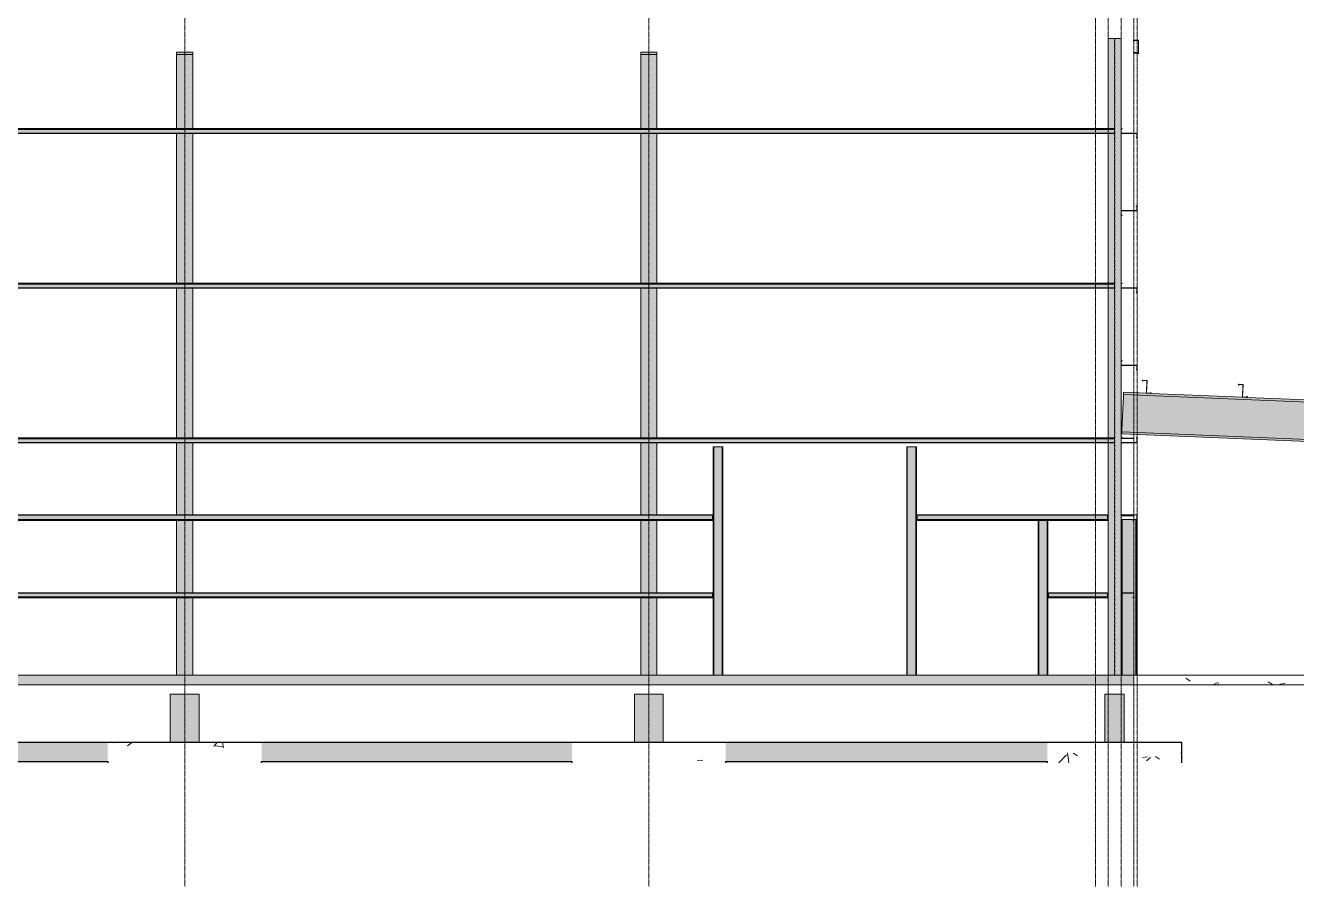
# Model space of a CAD drawing. Header units: inches. Extents: x 21954 to 47768, y -132 to 769.
# Drawn here: x 36051 to 36844, y -132 to 405 of the extents above; entities that cross this region are included whole.
import ezdxf

# ---------------------------------------------------------------- set-up
doc = ezdxf.new("R2010")
doc.units = ezdxf.units.IN
doc.header["$MEASUREMENT"] = 0
doc.linetypes.add('Grid Line 1_2_', pattern=[0.875, 0.5, -0.125, 0.125, -0.125])
doc.linetypes.add('Hidden 1_8_', pattern=[0.1875, 0.125, -0.0625])
for name, color, linetype, lineweight in [('C-BLDG-PADS', 91, 'Continuous', 9), ('S-BEAM', 12, 'Continuous', 9), ('S-COLS', 52, 'Continuous', 9), ('S-FNDN', 32, 'Continuous', 9), ('S-GRID', 1, 'Continuous', 9)]:
    doc.layers.add(name, color=color, linetype=linetype, lineweight=lineweight)
pattern_1 = [(50, (-85664.873, 100.19), (68.857394, -6.024036), [7.2, -79.2]), (355, (-85664.87, 100.19), (-13.32011, 72.210708), [5.76, -63.36]), (100.451, (-85659.135, 99.69), (55.537527, 66.18621), [6.119, -67.31]), (46.184, (-85664.87, 119.39), (102.45503, -15.890694), [10.8, -118.8]), (96.636, (-85656.335, 118.065), (89.72737, 93.51553), [9.179, -100.964]), (351.184, (-85664.87, 119.39), (89.728345, 93.51489), [8.64, -95.04]), (21, (-85655.273, 114.59), (57.303523, -38.651468), [7.2, -79.2]), (326, (-85655.27, 114.59), (23.358416, 69.614625), [5.76, -63.36]), (71.451, (-85650.5, 111.37), (80.661926, 30.962635), [6.119, -67.31]), (37.5, (-85664.873, 100.19), (1.1676265, 31.957773), [3.168, -59.424, 3.168, -61.152, -63.6]), (37.5, (-85664.873, 100.19), (1.1676265, 31.957773), [-126.912, 3.168, -60.432]), (7.5, (-85664.873, 100.19), (25.2549, 37.863352), [3.168, -33.504, 3.168, -57.984, -24.24]), (7.5, (-85664.873, 100.19), (25.2549, 37.863352), [-97.824, 3.168, -21.072]), (327.5, (-85686.28, 100.19), (51.247365, -2.1652924), [3.168, -20.832, 3.168, -71.712, -99.36]), (327.5, (-85686.28, 100.19), (51.247365, -2.1652924), [-98.88, 3.168, -96.192]), (317.5, (-85695.88, 100.19), (55.986273, 9.609983), [3.168, -28.032, 3.168, -46.56, -70.56]), (317.5, (-85695.88, 100.19), (55.986273, 9.609983), [-80.928, 3.168, -67.392])]
pattern_2 = [(45, (-85664.873, 100.19), (-23.758788, 23.758788), []), (45, (-85664.873, 136.19), (-23.758788, 23.758788), [])]

# ---------------------------------------------------------------- blocks, each defined once
blk = doc.blocks.new('Struct_Sports Complex_2015_rvt-3-Structural - Elevation - North')
at = {"layer": 'S-FNDN', "lineweight": 5}
for points in [[(-23366.39, -42), (-23366.39, -12), (-23384.39, -12), (-23384.39, -42)], [(-23076.89, -42), (-23076.89, -12), (-23094.89, -12), (-23094.89, -42)], [(-22789.39, -42), (-22789.39, -12), (-22801.39, -12), (-22801.39, -42)]]:
    blk.add_hatch(color=9, dxfattribs=at).paths.add_polyline_path(points, flags=0)
at = {"layer": 'S-FNDN'}
h = blk.add_hatch(dxfattribs=at)
h.set_pattern_fill('FP_5', color=256, style=0, pattern_type=2)
h.set_pattern_definition(pattern_1)
h.paths.add_polyline_path([(-24581.39, -54), (-24581.39, -42), (-24774.89, -42), (-24774.89, -54), (-24705.04, -54)], flags=0)
h.paths.add_polyline_path([(-26087.39, -54), (-26040.89, -54), (-26040.89, -42), (-26206.39, -42), (-26206.39, -54)], flags=0)
h.paths.add_polyline_path([(-22837.39, -54), (-22837.39, -42), (-23037.89, -42), (-23037.89, -54), (-22838.86, -54)], flags=0)
h.paths.add_polyline_path([(-25920.89, -54), (-25739.39, -54), (-25739.39, -42), (-25920.89, -42)], flags=0)
h.paths.add_polyline_path([(-25643.39, -54), (-25449.89, -54), (-25449.89, -42), (-25643.39, -42)], flags=0)
h.paths.add_polyline_path([(-23133.89, -54), (-23133.89, -42), (-23327.39, -42), (-23327.39, -54), (-23322.68, -54)], flags=0)
h.paths.add_polyline_path([(-23423.39, -54), (-23423.39, -42), (-23616.89, -42), (-23616.89, -54), (-23599.15, -54)], flags=0)
h.paths.add_polyline_path([(-25353.89, -54), (-25160.39, -54), (-25160.39, -42), (-25353.89, -42)], flags=0)
h.paths.add_polyline_path([(-23712.89, -54), (-23712.89, -42), (-23906.39, -42), (-23906.39, -54), (-23875.62, -54)], flags=0)
h.paths.add_polyline_path([(-25064.39, -54), (-24870.89, -54), (-24870.89, -42), (-25064.39, -42)], flags=0)
h.paths.add_polyline_path([(-24002.39, -54), (-24002.39, -42), (-24195.89, -42), (-24195.89, -54), (-24152.09, -54)], flags=0)
h.paths.add_polyline_path([(-24485.39, -54), (-24291.89, -54), (-24291.89, -42), (-24485.39, -42)], flags=0)
h = blk.add_hatch(dxfattribs=at)
h.set_pattern_fill('FP_5', color=256, style=0, pattern_type=2)
h.set_pattern_definition(pattern_1)
h.paths.add_polyline_path([(-23410.21, -54.82), (-23327.39, -54.82), (-23327.39, -42), (-23423.39, -42), (-23423.39, -54.82)], flags=0)
h = blk.add_hatch(dxfattribs=at)
h.set_pattern_fill('FP_5', color=256, style=0, pattern_type=2)
h.set_pattern_definition(pattern_1)
h.paths.add_polyline_path([(-23037.89, -54.82), (-23037.89, -42), (-23133.89, -42), (-23133.89, -54.82), (-23046.21, -54.82)], flags=0)
h = blk.add_hatch(dxfattribs=at)
h.set_pattern_fill('FP_5', color=256, style=0, pattern_type=2)
h.set_pattern_definition(pattern_1)
h.paths.add_polyline_path([(-22837.39, -54.82), (-22753.39, -54.82), (-22753.39, -42), (-22837.39, -42), (-22837.39, -54)], flags=0)
at = {"layer": 'S-FNDN', "color": 250}
for p, q in [((-23384.39, -12), (-23366.39, -12)), ((-23384.39, -12), (-23384.39, -42)), ((-23366.39, -42), (-23366.39, -12)), ((-23094.89, -12), (-23076.89, -12)), ((-23094.89, -12), (-23094.89, -42)), ((-23076.89, -42), (-23076.89, -12)), ((-22801.39, -12), (-22789.39, -12)), ((-22801.39, -12), (-22801.39, -42)), ((-22789.39, -42), (-22789.39, -12))]:
    blk.add_line(p, q, dxfattribs=at)
at = {"layer": 'S-FNDN', "color": 7, "lineweight": 25}
for p, q in [((-23423.39, -42), (-23616.89, -42)), ((-23327.39, -42), (-23423.39, -42)), ((-23133.89, -42), (-23327.39, -42)), ((-23037.89, -42), (-23133.89, -42)), ((-22837.39, -42), (-23037.89, -42)), ((-22753.39, -42), (-22837.39, -42)), ((-22753.39, -54.82), (-22753.39, -42)), ((-23616.89, -54), (-23423.39, -54)), ((-23423.39, -54), (-23423.39, -54.82)), ((-23327.39, -54), (-23133.89, -54)), ((-23327.39, -54.82), (-23327.39, -54)), ((-23133.89, -54), (-23133.89, -54.82)), ((-23037.89, -54), (-22837.39, -54)), ((-23037.89, -54.82), (-23037.89, -54)), ((-22837.39, -54), (-22837.39, -54.82))]:
    blk.add_line(p, q, dxfattribs=at)
blk = doc.blocks.new('W-Wide Flange - 8_ WIDE-1169467-Structural - Elevation - North')
at = {"layer": 'S-BEAM'}
for points in [[(-22085.71, 144.88), (-22085.67, 145.77), (-22789.87, 175.08), (-22789.86, 174.22), (-22086.6, 144.91)], [(-22085.67, 145.77), (-22085.61, 147.12), (-22789.81, 176.47), (-22789.86, 175.11), (-22147.68, 148.35)], [(-22086.6, 123.39), (-22085.71, 144.88), (-22789.9, 174.22), (-22790.8, 152.74), (-22086.61, 123.39)], [(-22086.7, 121.15), (-22086.64, 122.51), (-22790.83, 151.85), (-22790.89, 150.49), (-22147.68, 123.69)], [(-22086.64, 122.51), (-22086.64, 123.4), (-22790.8, 152.74), (-22790.83, 151.85), (-22147.68, 125.05)]]:
    blk.add_hatch(color=256, dxfattribs=at).paths.add_polyline_path(points, flags=0)
for p, q in [((-22789.9, 174.22), (-22789.86, 175.11)), ((-22789.86, 175.11), (-22789.81, 176.47)), ((-22085.67, 145.77), (-22789.86, 175.11)), ((-22775.41, 175.87), (-22789.81, 176.47)), ((-22715.47, 173.37), (-22773.05, 175.77)), ((-22790.8, 152.74), (-22789.9, 174.22)), ((-22655.52, 170.87), (-22713.1, 173.27)), ((-22595.57, 168.37), (-22653.15, 170.77)), ((-22535.62, 165.87), (-22593.2, 168.27)), ((-22475.67, 163.38), (-22533.26, 165.78)), ((-22415.73, 160.88), (-22473.31, 163.28)), ((-22355.78, 158.38), (-22413.36, 160.78)), ((-22790.89, 150.49), (-22790.83, 151.85)), ((-22790.83, 151.85), (-22790.8, 152.74)), ((-22790.83, 151.85), (-22086.64, 122.51)), ((-22295.83, 155.88), (-22353.41, 158.28)), ((-22235.88, 153.39), (-22293.46, 155.78)), ((-22192.18, 151.56), (-22233.52, 153.29)), ((-22085.61, 147.12), (-22188.17, 151.4)), ((-22086.7, 121.15), (-22790.89, 150.49)), ((-22085.71, 144.88), (-22086.6, 123.39)), ((-22085.67, 145.77), (-22085.71, 144.88)), ((-22085.61, 147.12), (-22085.67, 145.77)), ((-22086.64, 122.51), (-22086.7, 121.15)), ((-22086.6, 123.39), (-22086.64, 122.51))]:
    blk.add_line(p, q, dxfattribs=at)
blk = doc.blocks.new('Girt_C - 10_D-1179047-Structural - Elevation - North')
at = {"layer": 'S-BEAM', "lineweight": 15}
for p, q in [((-22791.39, 99.87), (-22791.39, 97)), ((-22791.39, 97), (-22790.82, 96.52)), ((-22791.28, 97.05), (-22791.28, 99.87)), ((-22790.75, 96.6), (-22791.28, 97.05)), ((-22781.58, 100.05), (-22791.2, 100.05)), ((-22791.2, 99.95), (-22781.58, 99.95)), ((-22790.82, 96.52), (-22790.75, 96.6)), ((-22781.5, 97.05), (-22782.04, 96.6)), ((-22782.04, 96.6), (-22781.96, 96.52)), ((-22781.96, 96.52), (-22781.39, 97)), ((-22781.5, 99.87), (-22781.5, 97.05)), ((-22781.39, 97), (-22781.39, 99.87))]:
    blk.add_line(p, q, dxfattribs=at)
for centre, radius, start, end in [((-22791.2, 99.87), 0.188, 90, 180), ((-22791.2, 99.87), 0.0782, 90, 177.87728), ((-22781.58, 99.87), 0.188, 0, 90), ((-22781.58, 99.87), 0.0782, 3.04236, 90)]:
    blk.add_arc(centre, radius, start, end, dxfattribs=at)
blk = doc.blocks.new('Girt_C - 10_D-1162511-Structural - Elevation - North')
at = {"layer": 'S-BEAM'}
for points in [[(-23322.68, 97.05), (-23046.27, 97.05), (-23046.27, 99.87), (-26270.14, 99.87), (-26270.14, 97.05), (-23599.15, 97.05)], [(-23322.68, 96.6), (-23046.27, 96.6), (-23046.27, 97.05), (-26270.14, 97.05), (-26270.14, 96.6), (-25969.9, 96.6), (-25971.53, 96.88), (-25971.53, 97), (-25968.77, 97), (-25968.77, 96.6), (-25932.77, 96.6), (-25932.77, 97), (-25929.93, 96.96), (-25930.2, 96.79), (-25931.63, 96.6), (-23599.15, 96.6)]]:
    blk.add_hatch(color=256, dxfattribs=at).paths.add_polyline_path(points, flags=0)
at = {"layer": 'S-BEAM', "lineweight": 15}
for p, q in [((-23046.27, 100.05), (-26270.14, 100.05)), ((-26270.14, 99.95), (-23046.27, 99.95)), ((-23046.27, 99.95), (-23046.27, 100.05))]:
    blk.add_line(p, q, dxfattribs=at)
at = {"layer": 'S-BEAM'}
for p, q in [((-26270.14, 99.87), (-23046.27, 99.87)), ((-26270.14, 97.05), (-23046.27, 97.05)), ((-25931.63, 96.6), (-23046.27, 96.6)), ((-25931.19, 96.52), (-23046.27, 96.52)), ((-23046.27, 99.95), (-23046.27, 99.87)), ((-23046.27, 99.87), (-23046.27, 97.05)), ((-23046.27, 97.05), (-23046.27, 96.6)), ((-23046.27, 96.6), (-23046.27, 96.52))]:
    blk.add_line(p, q, dxfattribs=at)
blk = doc.blocks.new('Girt_Z - 10_D-1185129-Structural - Elevation - North')
at = {"layer": 'S-BEAM'}
for points in [[(-23322.68, 48.8), (-23046.27, 48.8), (-23046.27, 51.12), (-25929.38, 51.12), (-25929.38, 48.8), (-23599.15, 48.8)], [(-24705.04, 48.35), (-23046.27, 48.35), (-23046.27, 48.8), (-25929.38, 48.8), (-25929.38, 48.35), (-24981.51, 48.35)]]:
    blk.add_hatch(color=256, dxfattribs=at).paths.add_polyline_path(points, flags=0)
at = {"layer": 'S-BEAM', "lineweight": 15}
for p, q in [((-23046.27, 51.3), (-25929.38, 51.3)), ((-25929.38, 51.2), (-23046.27, 51.2)), ((-23046.27, 51.2), (-23046.27, 51.3))]:
    blk.add_line(p, q, dxfattribs=at)
at = {"layer": 'S-BEAM'}
for p, q in [((-25929.38, 51.12), (-23046.27, 51.12)), ((-25929.38, 48.8), (-23046.27, 48.8)), ((-25929.38, 48.35), (-23046.27, 48.35)), ((-25929.38, 48.27), (-23046.27, 48.27)), ((-23046.27, 51.2), (-23046.27, 51.12)), ((-23046.27, 51.12), (-23046.27, 48.8)), ((-23046.27, 48.8), (-23046.27, 48.35)), ((-23046.27, 48.35), (-23046.27, 48.27))]:
    blk.add_line(p, q, dxfattribs=at)
blk = doc.blocks.new('Girt_Z - 10_D-1178830-Structural - Elevation - North')
at = {"layer": 'S-BEAM', "lineweight": 15}
for p, q in [((-22791.39, 289.62), (-22791.39, 287.25)), ((-22791.39, 287.25), (-22790.82, 286.77)), ((-22791.28, 287.3), (-22791.28, 289.62)), ((-22790.75, 286.85), (-22791.28, 287.3)), ((-22781.58, 289.8), (-22791.2, 289.8)), ((-22791.2, 289.7), (-22781.58, 289.7)), ((-22790.82, 286.77), (-22790.75, 286.85)), ((-22781.96, 292.73), (-22782.04, 292.65)), ((-22782.04, 292.65), (-22781.5, 292.2)), ((-22781.39, 292.25), (-22781.96, 292.73)), ((-22781.5, 292.2), (-22781.5, 289.88)), ((-22781.39, 289.88), (-22781.39, 292.25))]:
    blk.add_line(p, q, dxfattribs=at)
for centre, radius, start, end in [((-22791.2, 289.62), 0.188, 90, 180), ((-22791.2, 289.62), 0.0782, 90, 177.87728), ((-22781.58, 289.88), 0.188, 270, 0), ((-22781.58, 289.88), 0.0782, 270, 356.95764)]:
    blk.add_arc(centre, radius, start, end, dxfattribs=at)
blk = doc.blocks.new('Girt_Z - 8_D-1164392-Structural - Elevation - North')
at = {"layer": 'S-BEAM'}
h = blk.add_hatch(dxfattribs=at)
h.set_pattern_fill('FP_6', color=256, style=0, pattern_type=2)
h.set_pattern_definition(pattern_2)
h.paths.add_polyline_path([(-22773.05, 175.77), (-22773.09, 175.88), (-22775.41, 175.87)], flags=0)
h.paths.add_polyline_path([(-22778.14, 183.34), (-22777.66, 183.86), (-22777.71, 183.97), (-22778.22, 183.41)], flags=0)
at = {"layer": 'S-BEAM', "lineweight": 15}
for p, q in [((-22777.71, 183.97), (-22778.22, 183.41)), ((-22778.22, 183.41), (-22778.14, 183.34)), ((-22778.14, 183.34), (-22777.66, 183.86)), ((-22775.35, 183.87), (-22777.71, 183.97)), ((-22777.66, 183.86), (-22775.35, 183.76)), ((-22775.28, 183.68), (-22775.59, 176.06)), ((-22775.48, 176.06), (-22775.17, 183.67)), ((-22773.09, 175.88), (-22775.41, 175.98)), ((-22775.41, 175.87), (-22773.05, 175.77)), ((-22772.62, 176.39), (-22773.09, 175.88)), ((-22773.05, 175.77), (-22772.54, 176.32)), ((-22772.54, 176.32), (-22772.62, 176.39))]:
    blk.add_line(p, q, dxfattribs=at)
for centre, radius, start, end in [((-22775.35, 183.68), 0.187, 357.61406, 87.61406), ((-22775.35, 183.68), 0.0782, 357.61406, 85.49134), ((-22775.41, 176.05), 0.188, 177.61406, 267.61406), ((-22775.41, 176.05), 0.0782, 177.61406, 264.57169)]:
    blk.add_arc(centre, radius, start, end, dxfattribs=at)
blk = doc.blocks.new('Girt_Z - 8_D-V27-Structural - Elevation - North')
at = {"layer": 'S-BEAM', "lineweight": 15}
for p, q in [((-22717.76, 181.47), (-22718.27, 180.92)), ((-22718.27, 180.92), (-22718.19, 180.84)), ((-22718.19, 180.84), (-22717.72, 181.36)), ((-22715.4, 181.37), (-22717.76, 181.47)), ((-22717.72, 181.36), (-22715.4, 181.26)), ((-22715.33, 181.18), (-22715.65, 173.56)), ((-22715.54, 173.56), (-22715.22, 181.18)), ((-22713.15, 173.38), (-22715.47, 173.48)), ((-22715.47, 173.37), (-22713.1, 173.27)), ((-22712.68, 173.9), (-22713.15, 173.38)), ((-22713.1, 173.27), (-22712.59, 173.82)), ((-22712.59, 173.82), (-22712.68, 173.9))]:
    blk.add_line(p, q, dxfattribs=at)
for centre, radius, start, end in [((-22715.41, 181.18), 0.187, 357.61406, 87.61406), ((-22715.41, 181.18), 0.0782, 357.61406, 85.49134), ((-22715.46, 173.55), 0.188, 177.61406, 267.61406), ((-22715.46, 173.55), 0.0782, 177.61406, 264.57169)]:
    blk.add_arc(centre, radius, start, end, dxfattribs=at)
blk = doc.blocks.new('columns and girder2 - one-1108489-Structural - Elevation - North')
at = {"layer": 'S-BEAM'}
blk.add_hatch(color=256, dxfattribs=at).paths.add_polyline_path([(-25696.39, 387.19), (-25686.39, 387.19), (-25686.39, 388.69), (-25696.39, 388.69)], flags=0)
h = blk.add_hatch(color=256, dxfattribs=at)
h.paths.add_polyline_path([(-25696.39, 0), (-25686.39, 0), (-25686.39, 48.27), (-25696.39, 48.27)], flags=0)
h.paths.add_polyline_path([(-25686.39, 51.3), (-25686.39, 96.52), (-25696.39, 96.52), (-25696.39, 51.3)], flags=0)
h.paths.add_polyline_path([(-25686.39, 100.05), (-25686.39, 144.95), (-25696.39, 144.95), (-25696.39, 100.05)], flags=0)
h.paths.add_polyline_path([(-25696.39, 147.98), (-25686.39, 147.98), (-25686.39, 241.45), (-25696.39, 241.45)], flags=0)
h.paths.add_polyline_path([(-25696.39, 244.48), (-25686.39, 244.48), (-25686.39, 337.95), (-25696.39, 337.95), (-25696.39, 245.26)], flags=0)
h.paths.add_polyline_path([(-25696.39, 340.98), (-25686.39, 340.98), (-25686.39, 387.19), (-25696.39, 387.19)], flags=0)
for p, q in [((-25696.39, 387.19), (-25696.39, 388.69)), ((-25686.39, 388.69), (-25696.39, 388.69)), ((-25686.39, 388.69), (-25686.39, 387.19)), ((-25686.39, 387.19), (-25696.39, 387.19)), ((-25696.39, 387.19), (-25696.39, 340.98)), ((-25696.39, 387.19), (-25686.39, 387.19)), ((-25686.39, 387.19), (-25686.39, 340.98)), ((-25696.39, 337.95), (-25696.39, 244.48)), ((-25686.39, 337.95), (-25686.39, 244.48)), ((-25696.39, 241.45), (-25696.39, 147.98)), ((-25686.39, 241.45), (-25686.39, 147.98)), ((-25696.39, 144.95), (-25696.39, 100.05)), ((-25686.39, 144.95), (-25686.39, 100.05)), ((-25696.39, 96.52), (-25696.39, 51.3)), ((-25686.39, 96.52), (-25686.39, 51.3)), ((-25696.39, 48.27), (-25696.39, 0)), ((-25686.39, 48.27), (-25686.39, 0))]:
    blk.add_line(p, q, dxfattribs=at)
blk = doc.blocks.new('W-Wide Flange-Column - B1-D-1166472-Structural - Elevation - North')
at = {"layer": 'S-COLS', "linetype": 'Hidden 1_8_'}
for p, q in [((-22795.55, 397.13), (-22795.55, 340.98)), ((-22795.23, 0), (-22795.23, 397.13)), ((-22795.55, 337.95), (-22795.55, 244.48)), ((-22795.55, 241.45), (-22795.55, 147.98)), ((-22795.55, 144.95), (-22795.55, 0))]:
    blk.add_line(p, q, dxfattribs=at)
blk = doc.blocks.new('Girt_C - 8_D-1178788-Structural - Elevation - North')
at = {"layer": 'S-BEAM', "lineweight": 15}
for p, q in [((-22791.39, 51.12), (-22791.39, 48.75)), ((-22791.39, 48.75), (-22790.82, 48.27)), ((-22791.28, 48.8), (-22791.28, 51.12)), ((-22790.75, 48.35), (-22791.28, 48.8)), ((-22783.58, 51.3), (-22791.2, 51.3)), ((-22791.2, 51.2), (-22783.58, 51.2)), ((-22790.82, 48.27), (-22790.75, 48.35)), ((-22783.5, 48.8), (-22784.04, 48.35)), ((-22784.04, 48.35), (-22783.96, 48.27)), ((-22783.96, 48.27), (-22783.39, 48.75)), ((-22783.5, 51.12), (-22783.5, 48.8)), ((-22783.39, 48.75), (-22783.39, 51.12))]:
    blk.add_line(p, q, dxfattribs=at)
for centre, radius, start, end in [((-22791.2, 51.12), 0.188, 90, 180), ((-22791.2, 51.12), 0.0782, 90, 176.95764), ((-22783.58, 51.12), 0.188, 0, 90), ((-22783.58, 51.12), 0.0782, 2.12272, 90)]:
    blk.add_arc(centre, radius, start, end, dxfattribs=at)
blk = doc.blocks.new('Girt_C - 8_D-1178787-Structural - Elevation - North')
at = {"layer": 'S-BEAM', "lineweight": 15}
for p, q in [((-22791.39, 147.62), (-22791.39, 145.25)), ((-22791.39, 145.25), (-22790.82, 144.77)), ((-22791.28, 145.3), (-22791.28, 147.62)), ((-22790.75, 144.85), (-22791.28, 145.3)), ((-22783.58, 147.8), (-22791.2, 147.8)), ((-22791.2, 147.7), (-22783.58, 147.7)), ((-22790.82, 144.77), (-22790.75, 144.85)), ((-22783.5, 145.3), (-22784.04, 144.85)), ((-22784.04, 144.85), (-22783.96, 144.77)), ((-22783.96, 144.77), (-22783.39, 145.25)), ((-22783.5, 147.62), (-22783.5, 145.3)), ((-22783.39, 145.25), (-22783.39, 147.62))]:
    blk.add_line(p, q, dxfattribs=at)
for centre, radius, start, end in [((-22791.2, 147.62), 0.188, 90, 180), ((-22791.2, 147.62), 0.0782, 90, 176.95764), ((-22783.58, 147.62), 0.188, 0, 90), ((-22783.58, 147.62), 0.0782, 2.12272, 90)]:
    blk.add_arc(centre, radius, start, end, dxfattribs=at)
blk = doc.blocks.new('Girt_C - 8_D-V34-Structural - Elevation - North')
at = {"layer": 'S-BEAM', "lineweight": 15}
for p, q in [((-22791.39, 99.37), (-22791.39, 97)), ((-22791.39, 97), (-22790.82, 96.52)), ((-22791.28, 97.05), (-22791.28, 99.37)), ((-22790.75, 96.6), (-22791.28, 97.05)), ((-22783.58, 99.55), (-22791.2, 99.55)), ((-22791.2, 99.45), (-22783.58, 99.45)), ((-22790.82, 96.52), (-22790.75, 96.6)), ((-22783.5, 97.05), (-22784.04, 96.6)), ((-22784.04, 96.6), (-22783.96, 96.52)), ((-22783.96, 96.52), (-22783.39, 97)), ((-22783.5, 99.37), (-22783.5, 97.05)), ((-22783.39, 97), (-22783.39, 99.37))]:
    blk.add_line(p, q, dxfattribs=at)
for centre, radius, start, end in [((-22791.2, 99.37), 0.188, 90, 180), ((-22791.2, 99.37), 0.0782, 90, 176.95764), ((-22783.58, 99.37), 0.188, 0, 90), ((-22783.58, 99.37), 0.0782, 2.12272, 90)]:
    blk.add_arc(centre, radius, start, end, dxfattribs=at)
blk = doc.blocks.new('Girt_Z - 10_D-1101369-Structural - Elevation - North')
at = {"layer": 'S-BEAM'}
h = blk.add_hatch(color=256, dxfattribs=at)
h.paths.add_polyline_path([(-25257.98, 147.45), (-22795.36, 147.45), (-22795.36, 147.9), (-26271.86, 147.9), (-26271.39, 147.45), (-25534.45, 147.45)], flags=0)
h.paths.add_polyline_path([(-26271.5, 147.45), (-26272.04, 147.9), (-26277.64, 147.9), (-26277.64, 147.45), (-26271.96, 147.45)], flags=0)
h = blk.add_hatch(color=256, dxfattribs=at)
h.paths.add_polyline_path([(-26271.5, 145.13), (-26271.5, 147.45), (-26277.64, 147.45), (-26277.64, 145.13), (-26271.96, 145.13)], flags=0)
h.paths.add_polyline_path([(-22795.66, 145.13), (-22795.36, 145.13), (-22795.36, 147.45), (-26271.39, 147.45), (-26271.39, 145.13), (-22804.3, 145.13)], flags=0)
for p, q in [((-22795.36, 147.98), (-26277.64, 147.98)), ((-22795.36, 145.13), (-26277.64, 145.13)), ((-22795.36, 147.9), (-26271.86, 147.9)), ((-22795.36, 147.45), (-26271.39, 147.45)), ((-22795.36, 147.98), (-22795.36, 147.9)), ((-22795.36, 147.9), (-22795.36, 147.45)), ((-22795.36, 147.45), (-22795.36, 145.13)), ((-22795.36, 145.13), (-22795.36, 145.05))]:
    blk.add_line(p, q, dxfattribs=at)
at = {"layer": 'S-BEAM', "lineweight": 15}
for p, q in [((-22795.36, 145.05), (-26277.64, 145.05)), ((-26277.64, 144.95), (-22795.36, 144.95)), ((-22795.36, 144.95), (-22795.36, 145.05))]:
    blk.add_line(p, q, dxfattribs=at)
blk = doc.blocks.new('Girt_Z - 10_D-V35-Structural - Elevation - North')
at = {"layer": 'S-BEAM'}
h = blk.add_hatch(color=256, dxfattribs=at)
h.paths.add_polyline_path([(-24705.04, 243.95), (-22795.36, 243.95), (-22795.36, 244.4), (-26271.86, 244.4), (-26271.39, 243.95), (-24981.51, 243.95)], flags=0)
h.paths.add_polyline_path([(-26277.64, 243.95), (-26271.56, 244), (-26272.04, 244.4), (-26277.64, 244.4)], flags=0)
h = blk.add_hatch(color=256, dxfattribs=at)
h.paths.add_polyline_path([(-26271.5, 241.63), (-26271.5, 243.95), (-26277.64, 243.95), (-26277.64, 241.63), (-26271.96, 241.63)], flags=0)
h.paths.add_polyline_path([(-22804.3, 241.63), (-22795.36, 241.63), (-22795.36, 243.95), (-26271.39, 243.95), (-26271.39, 241.63), (-22838.86, 241.63)], flags=0)
for p, q in [((-22795.36, 244.48), (-26277.64, 244.48)), ((-22795.36, 241.63), (-26277.64, 241.63)), ((-22795.36, 244.4), (-26271.86, 244.4)), ((-22795.36, 243.95), (-26271.39, 243.95)), ((-22795.36, 244.48), (-22795.36, 244.4)), ((-22795.36, 244.4), (-22795.36, 243.95)), ((-22795.36, 243.95), (-22795.36, 241.63)), ((-22795.36, 241.63), (-22795.36, 241.55))]:
    blk.add_line(p, q, dxfattribs=at)
at = {"layer": 'S-BEAM', "lineweight": 15}
for p, q in [((-22795.36, 241.55), (-26277.64, 241.55)), ((-26277.64, 241.45), (-22795.36, 241.45)), ((-22795.36, 241.45), (-22795.36, 241.55))]:
    blk.add_line(p, q, dxfattribs=at)
blk = doc.blocks.new('Girt_Z - 10_D-V36-Structural - Elevation - North')
at = {"layer": 'S-BEAM'}
for points in [[(-25810.92, 340.45), (-22795.36, 340.45), (-22795.36, 340.9), (-26277.64, 340.9), (-26277.64, 340.45)], [(-22838.86, 338.13), (-22795.36, 338.13), (-22795.36, 340.45), (-26277.64, 340.45), (-26277.64, 338.13), (-22907.97, 338.13)]]:
    blk.add_hatch(color=256, dxfattribs=at).paths.add_polyline_path(points, flags=0)
for p, q in [((-22795.36, 340.98), (-26277.64, 340.98)), ((-22795.36, 340.98), (-22795.36, 340.9)), ((-22795.36, 340.9), (-26277.64, 340.9)), ((-22795.36, 340.45), (-26277.64, 340.45)), ((-22795.36, 338.13), (-26277.64, 338.13)), ((-22795.36, 340.9), (-22795.36, 340.45)), ((-22795.36, 340.45), (-22795.36, 338.13)), ((-22795.36, 338.13), (-22795.36, 338.05))]:
    blk.add_line(p, q, dxfattribs=at)
at = {"layer": 'S-BEAM', "lineweight": 15}
for p, q in [((-22795.36, 338.05), (-26277.64, 338.05)), ((-26277.64, 337.95), (-22795.36, 337.95)), ((-22795.36, 337.95), (-22795.36, 338.05))]:
    blk.add_line(p, q, dxfattribs=at)
blk = doc.blocks.new('Girt_C - 10_D-1179050-Structural - Elevation - North')
at = {"layer": 'S-BEAM'}
h = blk.add_hatch(color=256, dxfattribs=at)
h.paths.add_polyline_path([(-22781.5, 145.13), (-22781.39, 145.13), (-22781.39, 148), (-22781.5, 147.95)], flags=0)
h.paths.add_polyline_path([(-22791.28, 145.13), (-22791.28, 147.95), (-22791.39, 148), (-22791.39, 145.13)], flags=0)
at = {"layer": 'S-BEAM', "lineweight": 15}
for p, q in [((-22790.82, 148.48), (-22791.39, 148)), ((-22791.39, 148), (-22791.39, 145.13)), ((-22791.28, 147.95), (-22790.75, 148.4)), ((-22791.28, 145.13), (-22791.28, 147.95)), ((-22781.58, 145.05), (-22791.2, 145.05)), ((-22791.2, 144.95), (-22781.58, 144.95)), ((-22790.75, 148.4), (-22790.82, 148.48)), ((-22781.96, 148.48), (-22782.04, 148.4)), ((-22782.04, 148.4), (-22781.5, 147.95)), ((-22781.39, 148), (-22781.96, 148.48)), ((-22781.5, 147.95), (-22781.5, 145.13)), ((-22781.39, 145.13), (-22781.39, 148))]:
    blk.add_line(p, q, dxfattribs=at)
for centre, radius, start, end in [((-22791.2, 145.13), 0.188, 180, 270), ((-22791.2, 145.13), 0.0782, 182.12272, 270), ((-22781.58, 145.13), 0.187, 270, 0), ((-22781.58, 145.13), 0.0782, 270, 356.95764)]:
    blk.add_arc(centre, radius, start, end, dxfattribs=at)
blk = doc.blocks.new('Girt_Z - 10_D-1179058-Structural - Elevation - North')
at = {"layer": 'S-BEAM'}
h = blk.add_hatch(color=256, dxfattribs=at)
h.paths.add_polyline_path([(-22781.97, 190.27), (-22781.39, 190.75), (-22781.5, 190.8), (-22782.04, 190.35)], flags=0)
h.paths.add_polyline_path([(-22781.58, 193.2), (-22781.58, 193.3), (-22791.2, 193.2)], flags=0)
h.paths.add_polyline_path([(-22791.28, 193.38), (-22791.28, 195.7), (-22791.39, 195.75), (-22791.39, 193.38)], flags=0)
at = {"layer": 'S-BEAM', "lineweight": 15}
for p, q in [((-22790.82, 196.23), (-22791.39, 195.75)), ((-22791.39, 195.75), (-22791.39, 193.38)), ((-22791.28, 195.7), (-22790.75, 196.15)), ((-22791.28, 193.38), (-22791.28, 195.7)), ((-22781.58, 193.3), (-22791.2, 193.3)), ((-22791.2, 193.2), (-22781.58, 193.2)), ((-22790.75, 196.15), (-22790.82, 196.23)), ((-22781.5, 190.8), (-22782.04, 190.35)), ((-22782.04, 190.35), (-22781.97, 190.27)), ((-22781.97, 190.27), (-22781.39, 190.75)), ((-22781.5, 193.12), (-22781.5, 190.8)), ((-22781.39, 190.75), (-22781.39, 193.12))]:
    blk.add_line(p, q, dxfattribs=at)
for centre, radius, start, end in [((-22791.2, 193.38), 0.187, 180, 270), ((-22791.2, 193.38), 0.0782, 182.12272, 270), ((-22781.58, 193.12), 0.188, 0, 90), ((-22781.58, 193.12), 0.0782, 3.04236, 90)]:
    blk.add_arc(centre, radius, start, end, dxfattribs=at)
blk = doc.blocks.new('Girt_Z - 10_D-1181672-Structural - Elevation - North')
at = {"layer": 'S-BEAM', "lineweight": 15}
for p, q in [((-22790.82, 244.48), (-22791.39, 244)), ((-22791.39, 244), (-22791.39, 241.63)), ((-22791.28, 243.95), (-22790.75, 244.4)), ((-22791.28, 241.63), (-22791.28, 243.95)), ((-22781.58, 241.55), (-22791.2, 241.55)), ((-22791.2, 241.45), (-22781.58, 241.45)), ((-22790.75, 244.4), (-22790.82, 244.48)), ((-22781.5, 239.05), (-22782.04, 238.6)), ((-22782.04, 238.6), (-22781.96, 238.52)), ((-22781.96, 238.52), (-22781.39, 239)), ((-22781.5, 241.37), (-22781.5, 239.05)), ((-22781.39, 239), (-22781.39, 241.37))]:
    blk.add_line(p, q, dxfattribs=at)
for centre, radius, start, end in [((-22791.2, 241.63), 0.187, 180, 270), ((-22791.2, 241.63), 0.0782, 183.04236, 270), ((-22781.58, 241.37), 0.187, 360, 90), ((-22781.58, 241.37), 0.0782, 2.12272, 90)]:
    blk.add_arc(centre, radius, start, end, dxfattribs=at)
blk = doc.blocks.new('Girt_Z - 10_D-1181673-Structural - Elevation - North')
at = {"layer": 'S-BEAM', "lineweight": 15}
for p, q in [((-22790.82, 340.98), (-22791.39, 340.5)), ((-22790.75, 340.9), (-22790.82, 340.98)), ((-22791.39, 340.5), (-22791.39, 338.13)), ((-22791.28, 340.45), (-22790.75, 340.9)), ((-22791.28, 338.13), (-22791.28, 340.45)), ((-22781.58, 338.05), (-22791.2, 338.05)), ((-22791.2, 337.95), (-22781.58, 337.95)), ((-22781.5, 335.55), (-22782.04, 335.1)), ((-22782.04, 335.1), (-22781.96, 335.02)), ((-22781.96, 335.02), (-22781.39, 335.5)), ((-22781.5, 337.87), (-22781.5, 335.55)), ((-22781.39, 335.5), (-22781.39, 337.87))]:
    blk.add_line(p, q, dxfattribs=at)
for centre, radius, start, end in [((-22791.2, 338.13), 0.188, 180, 270), ((-22791.2, 338.13), 0.0782, 183.04236, 270), ((-22781.58, 337.87), 0.187, 360, 90), ((-22781.58, 337.87), 0.0782, 2.12272, 90)]:
    blk.add_arc(centre, radius, start, end, dxfattribs=at)
blk = doc.blocks.new('Girt_C - 8_D-1113848-Structural - Elevation - North')
at = {"layer": 'S-BEAM'}
h = blk.add_hatch(color=256, dxfattribs=at)
h.paths.add_polyline_path([(-22783.02, 388.27), (-22782.97, 388.38), (-22783.51, 388.85)], flags=0)
h.paths.add_polyline_path([(-22780.58, 388.46), (-22780.47, 388.46), (-22780.58, 395.3)], flags=0)
h.paths.add_polyline_path([(-22783.42, 395.62), (-22782.97, 396.16), (-22783.02, 396.27), (-22783.51, 395.69)], flags=0)
for points in [[(-22783.03, 387.85), (-22783.02, 388.27), (-22783.51, 388.85), (-22783.51, 388.42), (-22783.37, 388.26)], [(-22780.66, 387.85), (-22780.57, 387.89), (-22780.53, 387.9), (-22780.53, 388.33), (-22780.66, 388.27)]]:
    blk.add_hatch(color=256, dxfattribs=at).paths.add_polyline_path(points, flags=0)
h = blk.add_hatch(color=256, dxfattribs=at)
edge = h.paths.add_edge_path(flags=0)
edge.add_line((-22782.97, 395.75), (-22783.02, 396.1))
edge.add_line((-22783.02, 396.1), (-22783.42, 395.62))
edge.add_line((-22783.42, 395.62), (-22783.42, 395.3))
edge.add_line((-22783.42, 395.3), (-22783.42, 395.22))
h = blk.add_hatch(color=256, dxfattribs=at)
edge = h.paths.add_edge_path(flags=0)
edge.add_line((-22780.67, 395.75), (-22780.65, 396.16))
edge.add_line((-22780.65, 396.16), (-22782.97, 396.16))
edge.add_line((-22782.97, 396.16), (-22782.97, 395.75))
h = blk.add_hatch(color=256, dxfattribs=at)
edge = h.paths.add_edge_path(flags=0)
edge.add_line((-22780.68, 387.85), (-22780.66, 388.27))
edge.add_line((-22780.66, 388.27), (-22783.02, 388.27))
edge.add_line((-22783.02, 388.27), (-22783.02, 387.85))
for p, q in [((-22783.02, 396.27), (-22783.51, 395.69)), ((-22783.51, 395.69), (-22783.42, 395.62)), ((-22783.51, 395.69), (-22783.51, 395.28)), ((-22783.42, 388.92), (-22783.51, 388.85)), ((-22783.51, 388.85), (-22783.02, 388.27)), ((-22783.51, 388.85), (-22783.51, 388.42)), ((-22783.42, 395.62), (-22782.97, 396.16)), ((-22783.42, 395.62), (-22783.42, 395.21)), ((-22782.97, 388.38), (-22783.42, 388.92)), ((-22780.66, 396.27), (-22783.02, 396.27)), ((-22782.97, 396.16), (-22780.65, 396.16)), ((-22782.97, 396.16), (-22782.97, 395.75)), ((-22780.65, 396.16), (-22780.65, 395.75)), ((-22780.58, 396.08), (-22780.58, 388.46)), ((-22780.47, 388.46), (-22780.47, 396.08)), ((-22783.02, 388.27), (-22780.66, 388.27)), ((-22783.02, 388.27), (-22783.02, 387.85)), ((-22780.65, 388.38), (-22782.97, 388.38)), ((-22780.47, 387.6), (-22780.47, 388.46))]:
    blk.add_line(p, q, dxfattribs=at)
for centre, major_axis, start_param, end_param in [((-22780.66, 396.08), (0.188, 0), 0, 1.570796), ((-22780.66, 396.08), (-0.0782, 0), 3.141593, 4.675341), ((-22780.66, 388.46), (-0.188, 0), 1.570796, 2.356194), ((-22780.66, 388.46), (0.0782, 0), 4.765488, 6.283185), ((-22780.66, 388.46), (0.188, 0), 5.497791, 6.283185)]:
    blk.add_ellipse(centre, major_axis=major_axis, ratio=0.999133, start_param=start_param, end_param=end_param, dxfattribs=at)
blk = doc.blocks.new('HSS-Hollow Structural Section-Column - HSS10X6X3_8-1159172-Structural - Elevation - North')
at = {"layer": 'S-COLS', "linetype": 'Hidden 1_8_'}
for p, q in [((-23045.42, 0), (-23045.42, 142.5)), ((-23040.11, 142.5), (-23040.11, 0))]:
    blk.add_line(p, q, dxfattribs=at)
blk = doc.blocks.new('HSS-Hollow Structural Section-Column - HSS10X6X3_8-1184976-Structural - Elevation - North')
at = {"layer": 'S-COLS', "linetype": 'Hidden 1_8_'}
for p, q in [((-22842.67, 0), (-22842.67, 97)), ((-22837.36, 97), (-22837.36, 0))]:
    blk.add_line(p, q, dxfattribs=at)
blk = doc.blocks.new('Girt_C - 10_D-1162518-Structural - Elevation - North')
at = {"layer": 'S-BEAM'}
for points in [[(-22804.3, 97.05), (-22799.89, 97.05), (-22799.89, 99.87), (-22918.52, 99.87), (-22918.52, 97.05), (-22838.86, 97.05)], [(-22799.89, 96.52), (-22799.89, 96.6), (-22804.3, 96.52)]]:
    blk.add_hatch(color=256, dxfattribs=at).paths.add_polyline_path(points, flags=0)
h = blk.add_hatch(color=256, dxfattribs=at)
h.paths.add_polyline_path([(-22918.52, 96.6), (-22843.02, 96.6), (-22843.02, 97), (-22837.02, 97), (-22837.02, 96.6), (-22799.89, 96.6), (-22799.89, 97.05), (-22918.52, 97.05)], flags=0)
h.paths.add_polyline_path([(-22842.65, 96.6), (-22837.41, 96.7), (-22837.71, 96.85), (-22842.49, 96.81), (-22842.62, 96.7)], flags=0)
at = {"layer": 'S-BEAM', "lineweight": 15}
for p, q in [((-22918.52, 100.05), (-22918.52, 99.95)), ((-22799.89, 100.05), (-22918.52, 100.05)), ((-22918.52, 99.95), (-22799.89, 99.95)), ((-22799.89, 99.95), (-22799.89, 100.05))]:
    blk.add_line(p, q, dxfattribs=at)
at = {"layer": 'S-BEAM'}
for p, q in [((-22918.52, 99.87), (-22918.52, 99.95)), ((-22918.52, 97.05), (-22918.52, 99.87)), ((-22918.52, 99.87), (-22799.89, 99.87)), ((-22918.52, 96.6), (-22918.52, 97.05)), ((-22918.52, 97.05), (-22799.89, 97.05)), ((-22918.52, 96.52), (-22918.52, 96.6)), ((-22918.52, 96.6), (-22843.02, 96.6)), ((-22918.52, 96.52), (-22843.02, 96.52)), ((-22842.67, 96.6), (-22837.36, 96.6)), ((-22842.67, 96.52), (-22837.36, 96.52)), ((-22837.02, 96.6), (-22799.89, 96.6)), ((-22837.02, 96.52), (-22799.89, 96.52)), ((-22799.89, 99.95), (-22799.89, 99.87)), ((-22799.89, 99.87), (-22799.89, 97.05)), ((-22799.89, 97.05), (-22799.89, 96.6)), ((-22799.89, 96.6), (-22799.89, 96.52))]:
    blk.add_line(p, q, dxfattribs=at)
blk = doc.blocks.new('Girt_Z - 10_D-1149620-Structural - Elevation - North')
at = {"layer": 'S-BEAM'}
for points in [[(-22836.52, 48.8), (-22799.89, 48.8), (-22799.89, 51.12), (-22836.52, 51.12)], [(-22799.89, 48.35), (-22799.89, 48.8), (-22836.52, 48.8), (-22836.52, 48.35), (-22804.3, 48.35)], [(-22799.89, 51.12), (-22799.89, 51.2), (-22804.3, 51.12)], [(-22799.89, 48.27), (-22799.89, 48.35), (-22804.3, 48.27)]]:
    blk.add_hatch(color=256, dxfattribs=at).paths.add_polyline_path(points, flags=0)
h = blk.add_hatch(dxfattribs=at)
h.set_pattern_fill('FP_6', color=256, style=0, pattern_type=2)
h.set_pattern_definition(pattern_2)
h.paths.add_polyline_path([(-22799.89, 51.2), (-22799.89, 51.3), (-22804.3, 51.2)], flags=0)
at = {"layer": 'S-BEAM', "lineweight": 15}
for p, q in [((-22836.52, 51.3), (-22836.52, 51.2)), ((-22799.89, 51.3), (-22836.52, 51.3)), ((-22836.52, 51.2), (-22799.89, 51.2)), ((-22799.89, 51.2), (-22799.89, 51.3))]:
    blk.add_line(p, q, dxfattribs=at)
at = {"layer": 'S-BEAM'}
for p, q in [((-22836.52, 51.12), (-22836.52, 51.2)), ((-22836.52, 48.8), (-22836.52, 51.12)), ((-22836.52, 51.12), (-22799.89, 51.12)), ((-22836.52, 48.35), (-22836.52, 48.8)), ((-22836.52, 48.8), (-22799.89, 48.8)), ((-22836.52, 48.27), (-22836.52, 48.35)), ((-22836.52, 48.35), (-22799.89, 48.35)), ((-22836.52, 48.27), (-22799.89, 48.27)), ((-22799.89, 51.2), (-22799.89, 51.12)), ((-22799.89, 51.12), (-22799.89, 48.8)), ((-22799.89, 48.8), (-22799.89, 48.35)), ((-22799.89, 48.35), (-22799.89, 48.27))]:
    blk.add_line(p, q, dxfattribs=at)
blk = doc.blocks.new('C-Channel-Column - C10X25-1178768-Structural - Elevation - North')
at = {"layer": 'S-COLS', "linetype": 'Hidden 1_8_'}
for p, q in [((-22790.58, 51.3), (-22790.58, 97)), ((-22782.2, 0), (-22782.2, 97)), ((-22790.58, 0), (-22790.58, 51.2))]:
    blk.add_line(p, q, dxfattribs=at)

msp = doc.modelspace()

# ---------------------------------------------------------------- hatches: boundary and pattern name
at = {"layer": 'C-BLDG-PADS', "lineweight": 5}
msp.add_hatch(color=256, dxfattribs=at).paths.add_polyline_path([(36739, -6), (36742.63, -6), (36742.63, 0), (33252.63, 0), (33252.63, -6), (36721.72, -6)], flags=0)
at = {"layer": 'C-BLDG-PADS'}
h = msp.add_hatch(dxfattribs=at)
h.set_pattern_fill('FP_5', color=256, style=0, pattern_type=2)
h.set_pattern_definition(pattern_1)
h.paths.add_polyline_path([(37032.75, -6), (37459.88, -6), (37459.88, 0), (36742.63, 0), (36742.63, -6), (36756.28, -6)], flags=0)
at = {"layer": 'S-COLS', "lineweight": 5}
for points in [[(36734.63, 0), (36734.63, 397.13), (36726.63, 397.13), (36726.63, 340.98), (36730.65, 340.9), (36730.65, 337.95), (36726.63, 337.95), (36726.63, 244.48), (36730.65, 244.4), (36730.65, 241.45), (36726.63, 241.45), (36726.63, 147.98), (36730.65, 147.9), (36730.65, 144.95), (36726.63, 144.95), (36726.63, 0)], [(36480.77, 0), (36480.95, 0), (36480.95, 142.5), (36480.6, 142.5), (36480.65, 0)], [(36485.55, 0), (36485.55, 142.5), (36480.95, 142.5), (36480.95, 0)], [(36485.55, 0), (36485.9, 0), (36485.85, 142.5), (36485.55, 142.5), (36485.55, 95.22)], [(36601.52, 0), (36601.7, 0), (36601.7, 142.5), (36601.35, 142.5), (36601.4, 0)], [(36606.3, 0), (36606.3, 142.5), (36601.7, 142.5), (36601.7, 0)], [(36606.3, 0), (36606.65, 0), (36606.6, 142.5), (36606.3, 142.5), (36606.3, 95.22)], [(36683.52, 0), (36683.7, 0), (36683.7, 96.52), (36683.36, 96.6), (36683.52, 96.81), (36683.7, 96.85), (36683.7, 97), (36683.35, 97), (36683.4, 0)], [(36688.48, 0), (36688.65, 0), (36688.6, 97), (36688.3, 97), (36688.3, 96.85), (36688.6, 96.7), (36688.6, 96.52), (36688.3, 96.52), (36688.3, 0)], [(36744.19, 0), (36744.19, 96.63), (36744.19, 96.78), (36744.19, 97), (36743.89, 97), (36743.89, 0)]]:
    msp.add_hatch(color=256, dxfattribs=at).paths.add_polyline_path(points, flags=0)
at = {"layer": 'S-COLS'}
h = msp.add_hatch(dxfattribs=at)
h.set_pattern_fill('FP_6', color=256, style=0, pattern_type=2)
h.set_pattern_definition(pattern_2)
h.paths.add_polyline_path([(36485.9, 0), (36486.25, 0), (36486.25, 142.5), (36485.9, 142.5), (36485.9, 95.22)], flags=0)
h.paths.add_polyline_path([(36480.25, 0), (36480.6, 0), (36480.6, 142.5), (36480.25, 142.5), (36480.25, 95.22)], flags=0)
h = msp.add_hatch(dxfattribs=at)
h.set_pattern_fill('FP_6', color=256, style=0, pattern_type=2)
h.set_pattern_definition(pattern_2)
h.paths.add_polyline_path([(36601.35, 0), (36601.35, 142.5), (36601, 142.5), (36601, 0)], flags=0)
h.paths.add_polyline_path([(36607, 0), (36607, 142.5), (36606.65, 142.5), (36606.65, 0)], flags=0)
h = msp.add_hatch(dxfattribs=at)
h.set_pattern_fill('FP_6', color=256, style=0, pattern_type=2)
h.set_pattern_definition(pattern_2)
h.paths.add_polyline_path([(36683.35, 0), (36683.35, 97), (36683, 97), (36683, 0)], flags=0)
h.paths.add_polyline_path([(36689, 0), (36689, 97), (36688.65, 97), (36688.65, 0)], flags=0)
at = {"layer": 'S-COLS', "lineweight": 5}
h = msp.add_hatch(color=256, dxfattribs=at)
h.paths.add_polyline_path([(36683.7, 0), (36688.3, 0), (36688.3, 96.52), (36683.7, 96.52), (36683.7, 20.2)], flags=0)
h.paths.add_polyline_path([(36688.3, 96.85), (36688.3, 97), (36683.7, 97), (36683.7, 96.85), (36687.16, 96.85)], flags=0)
h = msp.add_hatch(color=256, dxfattribs=at)
h.paths.add_polyline_path([(36734.74, 0), (36735.06, 0), (36734.97, 48.46), (36734.63, 48.75), (36734.63, 0)], flags=0)
h.paths.add_polyline_path([(36735.06, 48.53), (36734.97, 51.2), (36735.06, 51.3), (36735, 96.68), (36734.63, 97), (36734.73, 48.8), (36735.05, 48.53)], flags=0)
h.paths.add_polyline_path([(36735.06, 96.78), (36735, 97), (36734.84, 96.96), (36735.05, 96.79)], flags=0)
h = msp.add_hatch(color=256, dxfattribs=at)
h.paths.add_polyline_path([(36735.37, 0), (36735.27, 51.2), (36735.06, 51.2), (36735.06, 48.53), (36735.06, 48.38), (36735.06, 0)], flags=0)
h.paths.add_polyline_path([(36735.06, 51.3), (36735.37, 51.3), (36735.27, 97), (36735.06, 97), (36735.06, 96.78), (36735.06, 96.63), (36735.06, 57.71)], flags=0)
h = msp.add_hatch(color=256, dxfattribs=at)
h.paths.add_polyline_path([(36743.89, 0), (36743.89, 97), (36742.52, 96.91), (36742.45, 97), (36735.37, 97), (36735.37, 51.3), (36735.37, 51.2), (36735.37, 0), (36742.63, 0)], flags=0)
h.paths.add_polyline_path([(36742.05, 48.27), (36742.05, 48.41), (36742.52, 48.8), (36742.44, 48.59)], flags=0)
h = msp.add_hatch(color=256, dxfattribs=at)
h.paths.add_polyline_path([(36744.63, 0), (36744.62, 97), (36744.19, 96.52), (36744.25, 0), (36744.51, 0)], flags=0)
h.paths.add_polyline_path([(36744.19, 96.78), (36744.32, 97), (36744.19, 97)], flags=0)

# ---------------------------------------------------------------- linework, layer by layer
at = {"layer": 'C-BLDG-PADS'}
for p, q in [((33593.78, 0), (36480.25, 0)), ((36480.6, 0), (36485.9, 0)), ((36486.25, 0), (36601, 0)), ((36601.35, 0), (36606.65, 0)), ((36607, 0), (36683, 0)), ((36683.35, 0), (36688.65, 0)), ((37459.88, 0), (36689, 0)), ((36742.63, 0), (36742.63, -6)), ((37459.88, -6), (33252.63, -6))]:
    msp.add_line(p, q, dxfattribs=at)
at = {"layer": 'S-COLS'}
for p, q in [((36726.63, 397.13), (36726.63, 340.98)), ((36734.63, 397.13), (36726.63, 397.13)), ((36734.63, 397.13), (36734.63, 340.5)), ((36726.63, 337.95), (36726.63, 244.48)), ((36734.63, 338.13), (36734.63, 289.62)), ((36734.63, 287.25), (36734.63, 244)), ((36726.63, 241.45), (36726.63, 147.98)), ((36734.63, 241.63), (36734.63, 195.75)), ((36734.63, 193.38), (36734.63, 148)), ((36726.63, 144.95), (36726.63, 0)), ((36734.63, 145.13), (36734.63, 99.87)), ((36480.95, 142.5), (36480.6, 142.5)), ((36485.55, 142.5), (36480.95, 142.5)), ((36485.9, 142.5), (36485.55, 142.5)), ((36601.7, 142.5), (36601.35, 142.5)), ((36606.3, 142.5), (36601.7, 142.5)), ((36606.65, 142.5), (36606.3, 142.5)), ((36683.7, 97), (36683.35, 97)), ((36688.3, 97), (36683.7, 97)), ((36688.65, 97), (36688.3, 97)), ((36734.63, 97), (36734.63, 51.12)), ((36735.06, 97), (36734.84, 97)), ((36735.06, 96.78), (36735.06, 97)), ((36735.06, 96.78), (36735.06, 97)), ((36735.37, 97), (36735.06, 97)), ((36735.06, 51.3), (36735.06, 96.63)), ((36735.06, 51.3), (36735.06, 96.63)), ((36735.37, 51.3), (36735.37, 97)), ((36742.47, 97), (36735.37, 97)), ((36743.89, 97), (36742.63, 97)), ((36743.89, 97), (36743.89, 0)), ((36744.19, 97), (36743.89, 97)), ((36744.19, 97), (36744.19, 96.78)), ((36744.19, 96.78), (36744.19, 97)), ((36744.41, 97), (36744.19, 97)), ((36744.19, 96.63), (36744.19, 0)), ((36744.19, 0), (36744.19, 96.63)), ((36744.63, 0), (36744.63, 97)), ((36734.63, 48.75), (36734.63, 0)), ((36735.06, 48.53), (36735.06, 51.2)), ((36735.06, 48.53), (36735.06, 51.2)), ((36735.06, 0), (36735.06, 48.33)), ((36735.06, 0), (36735.06, 48.33)), ((36735.37, 0), (36735.37, 51.2))]:
    msp.add_line(p, q, dxfattribs=at)
at = {"layer": 'S-COLS', "lineweight": 15}
for p, q in [((36480.6, 142.5), (36480.25, 142.5)), ((36480.25, 142.5), (36480.25, 0)), ((36480.6, 0), (36480.6, 142.5)), ((36486.25, 142.5), (36485.9, 142.5)), ((36485.9, 142.5), (36485.9, 0)), ((36486.25, 0), (36486.25, 142.5)), ((36601.35, 142.5), (36601, 142.5)), ((36601, 142.5), (36601, 0)), ((36601.35, 0), (36601.35, 142.5)), ((36607, 142.5), (36606.65, 142.5)), ((36606.65, 142.5), (36606.65, 0)), ((36607, 0), (36607, 142.5)), ((36683.35, 97), (36683, 97)), ((36683, 97), (36683, 0)), ((36683.35, 0), (36683.35, 97)), ((36689, 97), (36688.65, 97)), ((36688.65, 97), (36688.65, 0)), ((36689, 0), (36689, 97)), ((36480.25, 0), (36480.6, 0)), ((36485.9, 0), (36486.25, 0)), ((36601, 0), (36601.35, 0)), ((36606.65, 0), (36607, 0)), ((36683, 0), (36683.35, 0)), ((36688.65, 0), (36689, 0))]:
    msp.add_line(p, q, dxfattribs=at)
at = {"layer": 'S-GRID', "linetype": 'Grid Line 1_2_'}
for p, q in [((36150.63, -132), (36150.63, 573.76)), ((36150.63, -132), (36150.63, 573.76)), ((36440.13, -132), (36440.13, 573.76)), ((36440.13, -132), (36440.13, 573.76)), ((36718.63, -132), (36718.63, 573.76)), ((36726.63, -132), (36726.63, 573.76)), ((36726.63, -132), (36726.63, 573.76)), ((36734.63, -132), (36734.63, 573.76)), ((36734.63, -132), (36734.63, 573.76)), ((36742.63, -132), (36742.63, 573.76)), ((36744.63, -132), (36744.63, 573.76))]:
    msp.add_line(p, q, dxfattribs=at)

# ---------------------------------------------------------------- block references
at = {"color": 10, "lineweight": 5}
msp.add_blockref('Struct_Sports Complex_2015_rvt-3-Structural - Elevation - North', (59526.02, 0), dxfattribs=at)
at = {"layer": 'S-BEAM'}
for name, p in [('columns and girder2 - one-1108489-Structural - Elevation - North', (61842.02, 0)), ('columns and girder2 - one-1108489-Structural - Elevation - North', (62131.52, 0)), ('Girt_C - 8_D-1113848-Structural - Elevation - North', (59526.02, 0)), ('Girt_Z - 10_D-V36-Structural - Elevation - North', (59526.02, 0)), ('Girt_Z - 10_D-1181673-Structural - Elevation - North', (59526.02, 0)), ('Girt_Z - 10_D-1178830-Structural - Elevation - North', (59526.02, 0)), ('Girt_Z - 10_D-V35-Structural - Elevation - North', (59526.02, 0)), ('Girt_Z - 10_D-1181672-Structural - Elevation - North', (59526.02, 0)), ('Girt_Z - 10_D-1179058-Structural - Elevation - North', (59526.02, 0)), ('Girt_Z - 8_D-1164392-Structural - Elevation - North', (59526.02, 0)), ('W-Wide Flange - 8_ WIDE-1169467-Structural - Elevation - North', (59526.02, 0)), ('Girt_Z - 8_D-V27-Structural - Elevation - North', (59526.02, 0)), ('Girt_Z - 10_D-1101369-Structural - Elevation - North', (59526.02, 0)), ('Girt_C - 10_D-1179050-Structural - Elevation - North', (59526.02, 0)), ('Girt_C - 8_D-1178787-Structural - Elevation - North', (59526.02, 0)), ('Girt_C - 10_D-1162511-Structural - Elevation - North', (59526.02, 0)), ('Girt_C - 10_D-1162518-Structural - Elevation - North', (59526.02, 0)), ('Girt_C - 10_D-1179047-Structural - Elevation - North', (59526.02, 0)), ('Girt_C - 8_D-V34-Structural - Elevation - North', (59526.02, 0)), ('Girt_Z - 10_D-1185129-Structural - Elevation - North', (59526.02, 0)), ('Girt_Z - 10_D-1149620-Structural - Elevation - North', (59526.02, 0)), ('Girt_C - 8_D-1178788-Structural - Elevation - North', (59526.02, 0))]:
    msp.add_blockref(name, p, dxfattribs=at)
at = {"layer": 'S-COLS', "linetype": 'Hidden 1_8_'}
for name, p in [('W-Wide Flange-Column - B1-D-1166472-Structural - Elevation - North', (59526.02, 0)), ('HSS-Hollow Structural Section-Column - HSS10X6X3_8-1159172-Structural - Elevation - North', (59526.02, 0)), ('HSS-Hollow Structural Section-Column - HSS10X6X3_8-1159172-Structural - Elevation - North', (59646.77, 0)), ('HSS-Hollow Structural Section-Column - HSS10X6X3_8-1184976-Structural - Elevation - North', (59526.02, 0)), ('C-Channel-Column - C10X25-1178768-Structural - Elevation - North', (59526.02, 0))]:
    msp.add_blockref(name, p, dxfattribs=at)

doc.saveas('drawing.dxf')
